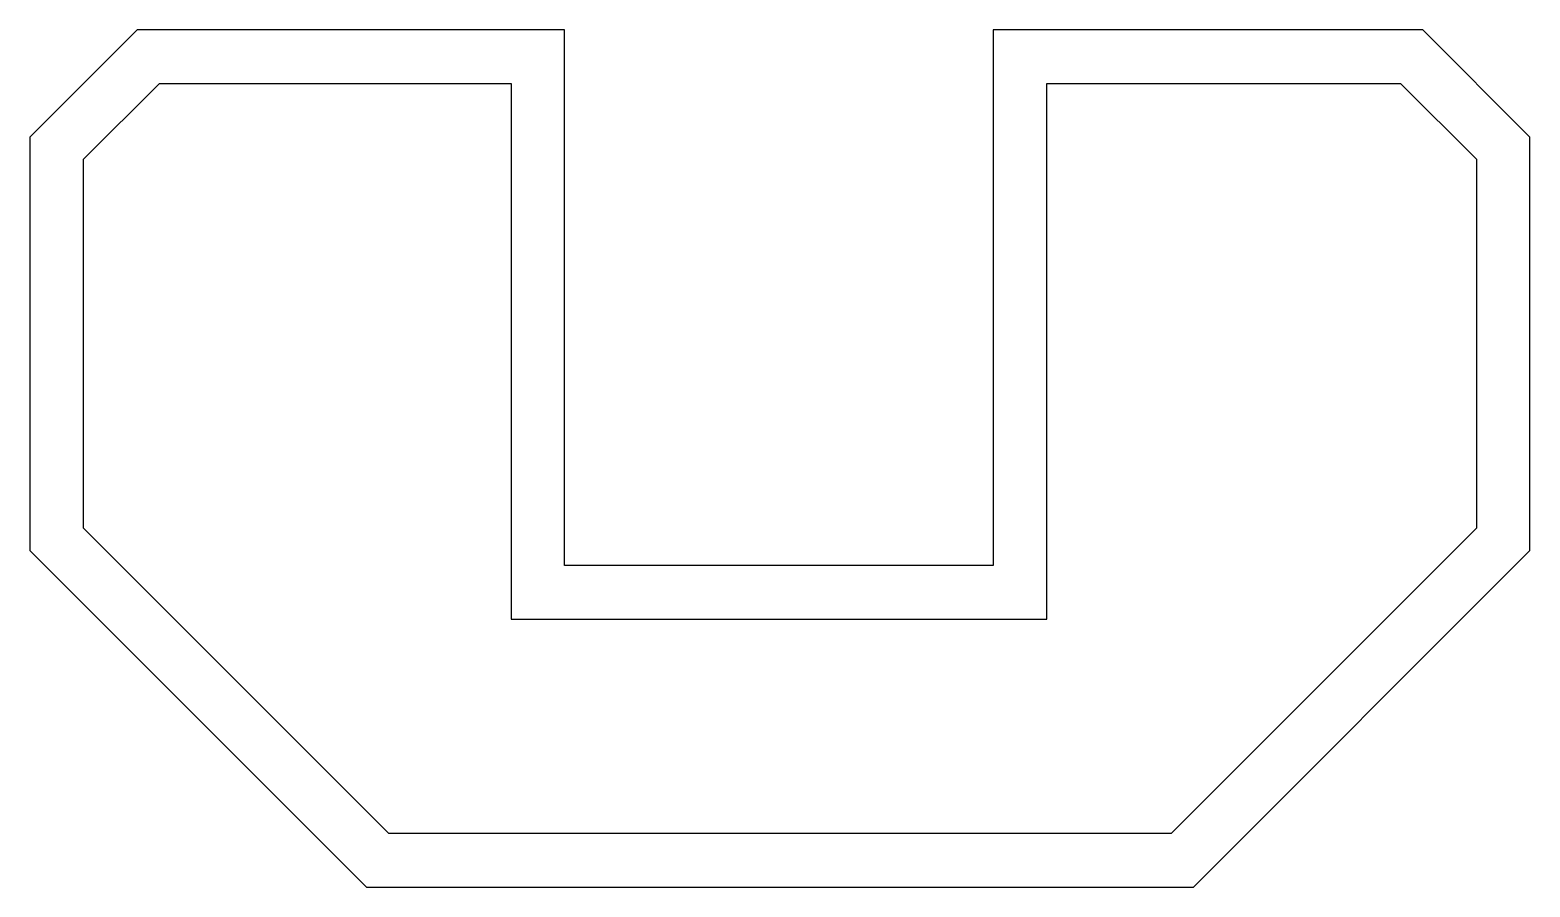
# Model space of a CAD drawing. Header units: inches. Extents: x -3.5 to 3.5, y -2 to 2.
import ezdxf

# ---------------------------------------------------------------- set-up
doc = ezdxf.new("R2010")
doc.units = ezdxf.units.IN
doc.header["$MEASUREMENT"] = 0

msp = doc.modelspace()

# ---------------------------------------------------------------- linework, layer by layer
for points in [[(0.9951, 2), (0.9951, -0.5), (-1.0049, -0.5), (-1.0049, 2), (-3, 2), (-3.5, 1.5), (-3.5, -0.429), (-1.929, -2), (1.929, -2), (3.5, -0.429), (3.5, 1.5), (3, 2)], [(3.25, -0.3254), (1.8254, -1.75), (-1.8254, -1.75), (-3.25, -0.3254), (-3.25, 1.3964), (-2.8964, 1.75), (-1.2549, 1.75), (-1.2549, -0.75), (1.2451, -0.75), (1.2451, 1.75), (2.8964, 1.75), (3.25, 1.3964)]]:
    msp.add_lwpolyline(points, close=True)

doc.saveas('drawing.dxf')
